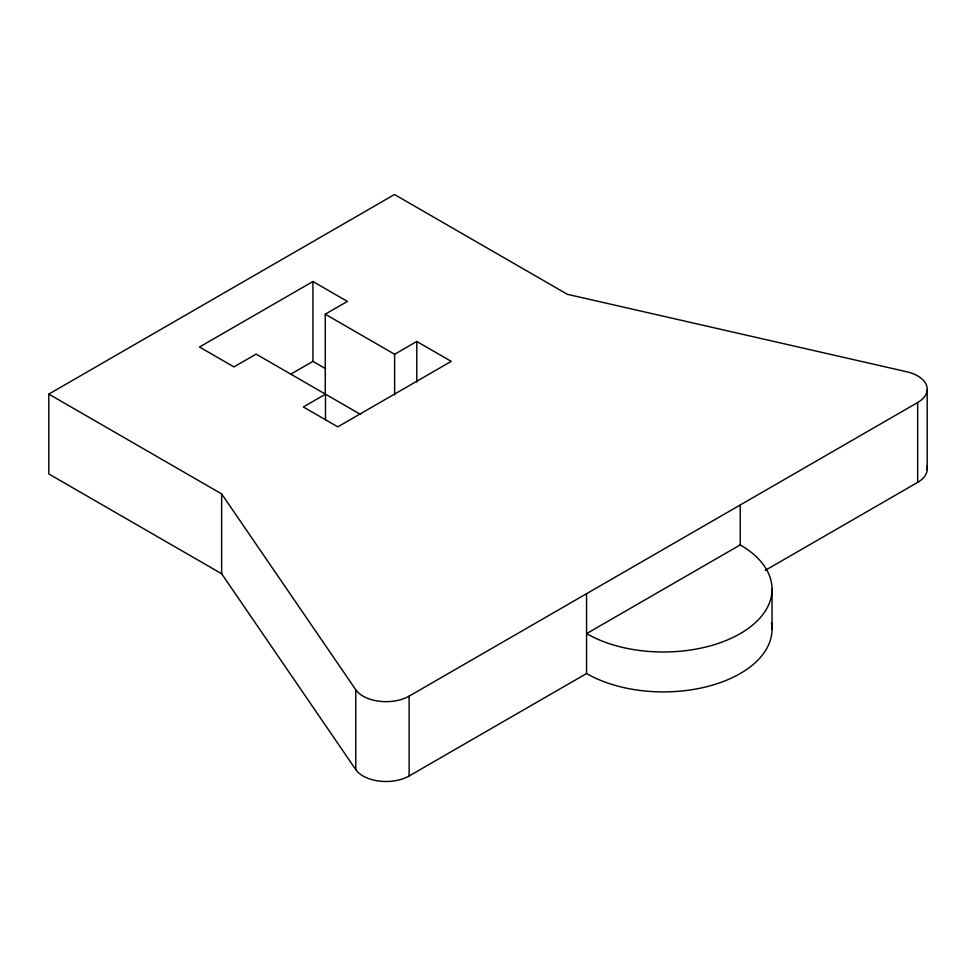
<?xml version="1.0" encoding="UTF-8"?>
<svg xmlns="http://www.w3.org/2000/svg" width="976" height="976" viewBox="0 0 976 976"><rect width="100%" height="100%" fill="white"/><g stroke="black" fill="none" stroke-linecap="round" stroke-linejoin="round"><path stroke-width="1.46" d="M927.188 469.81L927.188 389.973M771.455 622.7A108.641 62.72 0 0 1 710.101 685.811A108.641 62.72 0 0 1 586.564 673.538L409.127 775.981A32.598 18.812 0 0 1 355.764 769.6L221.65 573.742L48.8 473.946L48.8 394.109L394.511 194.517L567.361 294.313L906.594 371.734A32.598 18.812 0 0 1 917.66 402.539L917.66 482.376L765.196 570.411M325.252 394.036L325.252 314.199L347.383 301.413L312.93 281.527L199.494 347.017L233.947 366.915L256.102 354.117L360.595 414.446M290.506 374.308L312.93 361.364L325.691 368.733M394.621 394.938L394.621 354.264L416.789 341.466L451.241 361.364L337.794 426.854L303.341 406.968L325.484 394.182L325.484 419.79M48.8 394.109L221.65 493.905L355.764 689.751A32.598 18.812 0 0 0 409.127 696.144L917.66 402.539M740.223 544.913L586.564 633.619A108.641 62.72 0 0 0 740.223 633.619A108.641 62.72 0 0 0 740.223 544.913L740.223 504.995M325.252 314.199L394.621 354.264M772.04 589.26L772.04 629.178M586.564 593.701L586.564 673.538M416.789 341.466L416.789 382.141M409.127 696.144L409.127 775.981M355.764 689.751L355.764 769.6M312.93 281.527L312.93 361.364M221.65 493.905L221.65 573.742M926.871 466.357A32.598 18.812 0 0 1 917.66 482.376"/></g></svg>
